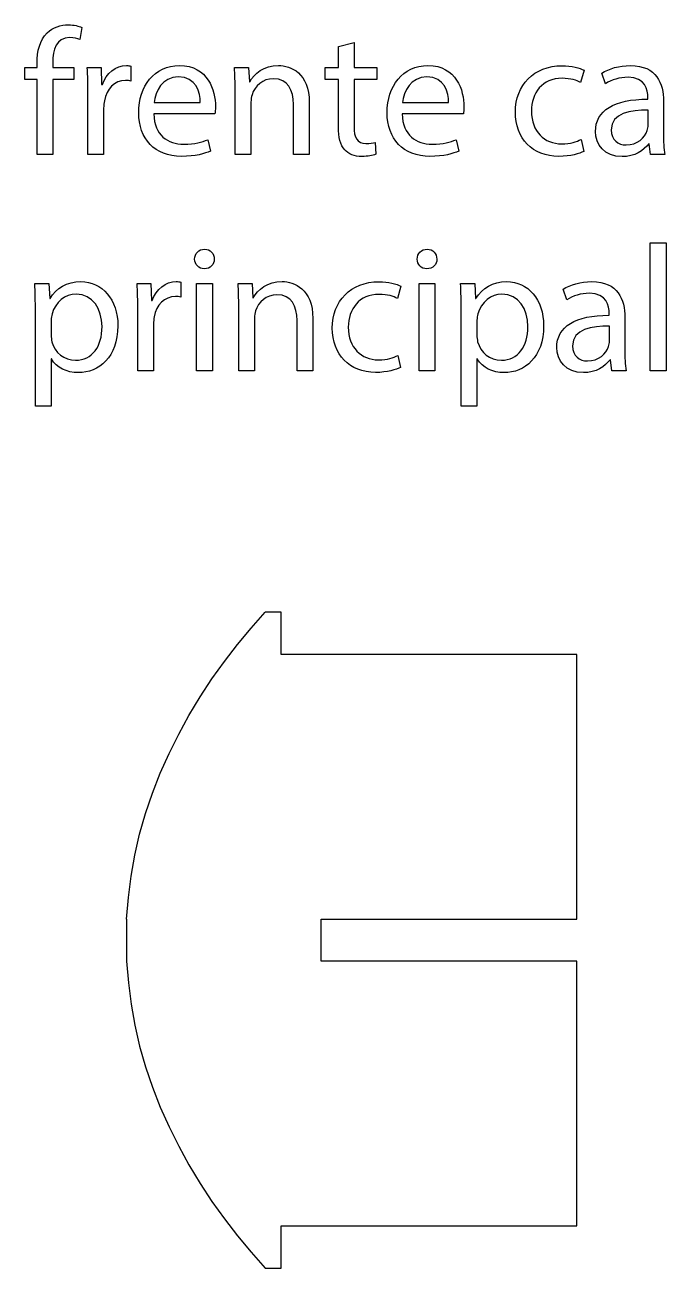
# Model space of a CAD drawing. Header units: centimetres. Extents: x -66 to 291, y -51 to 5.
# Drawn here: x 204.05 to 208.61, y -40.65 to -31.81 of the extents above; entities that cross this region are included whole.
import ezdxf

# ---------------------------------------------------------------- set-up
doc = ezdxf.new("R2010")
doc.units = ezdxf.units.CM
doc.header["$MEASUREMENT"] = 0
doc.layers.add('Capa 1', color=7, linetype='Continuous')

msp = doc.modelspace()

# ---------------------------------------------------------------- linework, layer by layer
at = {"layer": 'Capa 1', "color": 250}
for points, knots in [([(204.25031, -32.73572), (204.25031, -32.73572), (204.25031, -32.20214), (204.25031, -32.20214), (204.25031, -32.20214), (204.40002, -32.20214), (204.40002, -32.20214), (204.40002, -32.20214), (204.40002, -32.11641), (204.40002, -32.11641), (204.40002, -32.11641), (204.25031, -32.11641), (204.25031, -32.11641), (204.25031, -32.11641), (204.25031, -32.08314), (204.25031, -32.08314), (204.25031, -31.98845), (204.27462, -31.904), (204.37059, -31.904), (204.40258, -31.904), (204.42561, -31.9104), (204.44224, -31.91808), (204.44224, -31.91808), (204.4576, -31.83107), (204.4576, -31.83107), (204.43584, -31.82211), (204.4013, -31.81315), (204.36163, -31.81315), (204.30917, -31.81315), (204.25287, -31.82979), (204.21064, -31.87073), (204.15818, -31.92064), (204.13898, -31.99997), (204.13898, -32.08698), (204.13898, -32.08698), (204.13898, -32.11641), (204.13898, -32.11641), (204.13898, -32.11641), (204.05197, -32.11641), (204.05197, -32.11641), (204.05197, -32.11641), (204.05197, -32.20214), (204.05197, -32.20214), (204.05197, -32.20214), (204.13898, -32.20214), (204.13898, -32.20214), (204.13898, -32.20214), (204.13898, -32.73572), (204.13898, -32.73572), (204.13898, -32.73572), (204.25031, -32.73572), (204.25031, -32.73572)], [0, 0, 0, 0, 0.0588235, 0.0588235, 0.0588235, 0.1176471, 0.1176471, 0.1176471, 0.1764706, 0.1764706, 0.1764706, 0.2352941, 0.2352941, 0.2352941, 0.2941176, 0.2941176, 0.2941176, 0.3529412, 0.3529412, 0.3529412, 0.4117647, 0.4117647, 0.4117647, 0.4705882, 0.4705882, 0.4705882, 0.5294118, 0.5294118, 0.5294118, 0.5882353, 0.5882353, 0.5882353, 0.6470588, 0.6470588, 0.6470588, 0.7058824, 0.7058824, 0.7058824, 0.7647059, 0.7647059, 0.7647059, 0.8235294, 0.8235294, 0.8235294, 0.8823529, 0.8823529, 0.8823529, 0.9411765, 0.9411765, 0.9411765, 1, 1, 1, 1]), ([(206.28353, -31.96798), (206.28353, -31.96798), (206.28353, -32.11641), (206.28353, -32.11641), (206.28353, -32.11641), (206.18756, -32.11641), (206.18756, -32.11641), (206.18756, -32.11641), (206.18756, -32.20214), (206.18756, -32.20214), (206.18756, -32.20214), (206.28353, -32.20214), (206.28353, -32.20214), (206.28353, -32.20214), (206.28353, -32.53995), (206.28353, -32.53995), (206.28353, -32.61288), (206.29505, -32.6679), (206.32704, -32.70117), (206.35391, -32.73188), (206.39613, -32.74852), (206.44859, -32.74852), (206.4921, -32.74852), (206.52665, -32.74212), (206.5484, -32.73316), (206.5484, -32.73316), (206.54328, -32.64871), (206.54328, -32.64871), (206.52921, -32.65255), (206.50745, -32.65639), (206.47802, -32.65639), (206.41533, -32.65639), (206.39357, -32.61288), (206.39357, -32.53611), (206.39357, -32.53611), (206.39357, -32.20214), (206.39357, -32.20214), (206.39357, -32.20214), (206.5548, -32.20214), (206.5548, -32.20214), (206.5548, -32.20214), (206.5548, -32.11641), (206.5548, -32.11641), (206.5548, -32.11641), (206.39357, -32.11641), (206.39357, -32.11641), (206.39357, -32.11641), (206.39357, -31.93855), (206.39357, -31.93855), (206.39357, -31.93855), (206.28353, -31.96798), (206.28353, -31.96798)], [0, 0, 0, 0, 0.0588235, 0.0588235, 0.0588235, 0.1176471, 0.1176471, 0.1176471, 0.1764706, 0.1764706, 0.1764706, 0.2352941, 0.2352941, 0.2352941, 0.2941176, 0.2941176, 0.2941176, 0.3529412, 0.3529412, 0.3529412, 0.4117647, 0.4117647, 0.4117647, 0.4705882, 0.4705882, 0.4705882, 0.5294118, 0.5294118, 0.5294118, 0.5882353, 0.5882353, 0.5882353, 0.6470588, 0.6470588, 0.6470588, 0.7058824, 0.7058824, 0.7058824, 0.7647059, 0.7647059, 0.7647059, 0.8235294, 0.8235294, 0.8235294, 0.8823529, 0.8823529, 0.8823529, 0.9411765, 0.9411765, 0.9411765, 1, 1, 1, 1]), ([(204.5011, -32.73572), (204.5011, -32.73572), (204.61242, -32.73572), (204.61242, -32.73572), (204.61242, -32.73572), (204.61242, -32.40559), (204.61242, -32.40559), (204.61242, -32.3864), (204.61498, -32.36848), (204.61754, -32.35313), (204.63289, -32.26868), (204.68919, -32.20854), (204.76853, -32.20854), (204.78388, -32.20854), (204.7954, -32.20982), (204.80692, -32.21238), (204.80692, -32.21238), (204.80692, -32.10617), (204.80692, -32.10617), (204.79668, -32.10361), (204.78772, -32.10233), (204.77493, -32.10233), (204.69943, -32.10233), (204.63161, -32.1548), (204.60346, -32.23797), (204.60346, -32.23797), (204.59835, -32.23797), (204.59835, -32.23797), (204.59835, -32.23797), (204.59451, -32.11641), (204.59451, -32.11641), (204.59451, -32.11641), (204.49598, -32.11641), (204.49598, -32.11641), (204.49982, -32.17399), (204.5011, -32.23669), (204.5011, -32.30962), (204.5011, -32.30962), (204.5011, -32.73572), (204.5011, -32.73572)], [0, 0, 0, 0, 0.0769231, 0.0769231, 0.0769231, 0.1538462, 0.1538462, 0.1538462, 0.2307692, 0.2307692, 0.2307692, 0.3076923, 0.3076923, 0.3076923, 0.3846154, 0.3846154, 0.3846154, 0.4615385, 0.4615385, 0.4615385, 0.5384615, 0.5384615, 0.5384615, 0.6153846, 0.6153846, 0.6153846, 0.6923077, 0.6923077, 0.6923077, 0.7692308, 0.7692308, 0.7692308, 0.8461538, 0.8461538, 0.8461538, 0.9230769, 0.9230769, 0.9230769, 1, 1, 1, 1]), ([(205.40447, -32.44654), (205.40575, -32.43502), (205.40831, -32.41711), (205.40831, -32.39408), (205.40831, -32.28019), (205.35457, -32.10233), (205.1524, -32.10233), (204.97198, -32.10233), (204.86193, -32.24948), (204.86193, -32.4363), (204.86193, -32.62312), (204.97582, -32.74852), (205.16647, -32.74852), (205.265, -32.74852), (205.33281, -32.72804), (205.37248, -32.71013), (205.37248, -32.71013), (205.35329, -32.62952), (205.35329, -32.62952), (205.31106, -32.64743), (205.26244, -32.66151), (205.18183, -32.66151), (205.06922, -32.66151), (204.97198, -32.59881), (204.96942, -32.44654), (204.96942, -32.44654), (205.40447, -32.44654), (205.40447, -32.44654)], [0, 0, 0, 0, 0.1111111, 0.1111111, 0.1111111, 0.2222222, 0.2222222, 0.2222222, 0.3333333, 0.3333333, 0.3333333, 0.4444444, 0.4444444, 0.4444444, 0.5555556, 0.5555556, 0.5555556, 0.6666667, 0.6666667, 0.6666667, 0.7777778, 0.7777778, 0.7777778, 0.8888889, 0.8888889, 0.8888889, 1, 1, 1, 1]), ([(205.54778, -32.73572), (205.54778, -32.73572), (205.66038, -32.73572), (205.66038, -32.73572), (205.66038, -32.73572), (205.66038, -32.36337), (205.66038, -32.36337), (205.66038, -32.34417), (205.66294, -32.32498), (205.66806, -32.3109), (205.68725, -32.2482), (205.74483, -32.19574), (205.81905, -32.19574), (205.92525, -32.19574), (205.96236, -32.27891), (205.96236, -32.37872), (205.96236, -32.37872), (205.96236, -32.73572), (205.96236, -32.73572), (205.96236, -32.73572), (206.07496, -32.73572), (206.07496, -32.73572), (206.07496, -32.73572), (206.07496, -32.36593), (206.07496, -32.36593), (206.07496, -32.15352), (205.94189, -32.10233), (205.85615, -32.10233), (205.75379, -32.10233), (205.68213, -32.15991), (205.65142, -32.21877), (205.65142, -32.21877), (205.64886, -32.21877), (205.64886, -32.21877), (205.64886, -32.21877), (205.64247, -32.11641), (205.64247, -32.11641), (205.64247, -32.11641), (205.54266, -32.11641), (205.54266, -32.11641), (205.5465, -32.16759), (205.54778, -32.22005), (205.54778, -32.28403), (205.54778, -32.28403), (205.54778, -32.73572), (205.54778, -32.73572)], [0, 0, 0, 0, 0.0666667, 0.0666667, 0.0666667, 0.1333333, 0.1333333, 0.1333333, 0.2, 0.2, 0.2, 0.2666667, 0.2666667, 0.2666667, 0.3333333, 0.3333333, 0.3333333, 0.4, 0.4, 0.4, 0.4666667, 0.4666667, 0.4666667, 0.5333333, 0.5333333, 0.5333333, 0.6, 0.6, 0.6, 0.6666667, 0.6666667, 0.6666667, 0.7333333, 0.7333333, 0.7333333, 0.8, 0.8, 0.8, 0.8666667, 0.8666667, 0.8666667, 0.9333333, 0.9333333, 0.9333333, 1, 1, 1, 1]), ([(207.17155, -32.44654), (207.17283, -32.43502), (207.17539, -32.41711), (207.17539, -32.39408), (207.17539, -32.28019), (207.12165, -32.10233), (206.91948, -32.10233), (206.73906, -32.10233), (206.62901, -32.24948), (206.62901, -32.4363), (206.62901, -32.62312), (206.7429, -32.74852), (206.93355, -32.74852), (207.03208, -32.74852), (207.09989, -32.72804), (207.13956, -32.71013), (207.13956, -32.71013), (207.12037, -32.62952), (207.12037, -32.62952), (207.07814, -32.64743), (207.02952, -32.66151), (206.94891, -32.66151), (206.8363, -32.66151), (206.73906, -32.59881), (206.7365, -32.44654), (206.7365, -32.44654), (207.17155, -32.44654), (207.17155, -32.44654)], [0, 0, 0, 0, 0.1111111, 0.1111111, 0.1111111, 0.2222222, 0.2222222, 0.2222222, 0.3333333, 0.3333333, 0.3333333, 0.4444444, 0.4444444, 0.4444444, 0.5555556, 0.5555556, 0.5555556, 0.6666667, 0.6666667, 0.6666667, 0.7777778, 0.7777778, 0.7777778, 0.8888889, 0.8888889, 0.8888889, 1, 1, 1, 1]), ([(208.00839, -32.62824), (207.9764, -32.64231), (207.93417, -32.65895), (207.87019, -32.65895), (207.74735, -32.65895), (207.65523, -32.57066), (207.65523, -32.42734), (207.65523, -32.29811), (207.732, -32.19318), (207.87403, -32.19318), (207.93545, -32.19318), (207.97768, -32.20726), (208.00455, -32.22261), (208.00455, -32.22261), (208.03014, -32.1356), (208.03014, -32.1356), (207.99943, -32.12025), (207.94057, -32.10361), (207.87403, -32.10361), (207.67186, -32.10361), (207.54134, -32.24181), (207.54134, -32.43246), (207.54134, -32.62184), (207.6629, -32.74852), (207.84972, -32.74852), (207.93289, -32.74852), (207.99815, -32.72804), (208.02758, -32.71269), (208.02758, -32.71269), (208.00839, -32.62824), (208.00839, -32.62824)], [0, 0, 0, 0, 0.1, 0.1, 0.1, 0.2, 0.2, 0.2, 0.3, 0.3, 0.3, 0.4, 0.4, 0.4, 0.5, 0.5, 0.5, 0.6, 0.6, 0.6, 0.7, 0.7, 0.7, 0.8, 0.8, 0.8, 0.9, 0.9, 0.9, 1, 1, 1, 1]), ([(208.60467, -32.73572), (208.59699, -32.69349), (208.59443, -32.64103), (208.59443, -32.58729), (208.59443, -32.58729), (208.59443, -32.35569), (208.59443, -32.35569), (208.59443, -32.23157), (208.54837, -32.10233), (208.35899, -32.10233), (208.28094, -32.10233), (208.20672, -32.12409), (208.15554, -32.15736), (208.15554, -32.15736), (208.18113, -32.23157), (208.18113, -32.23157), (208.22464, -32.20342), (208.28478, -32.18551), (208.34236, -32.18551), (208.46903, -32.18551), (208.48311, -32.27763), (208.48311, -32.32882), (208.48311, -32.32882), (208.48311, -32.34161), (208.48311, -32.34161), (208.24383, -32.34033), (208.11075, -32.42223), (208.11075, -32.57194), (208.11075, -32.66151), (208.17473, -32.7498), (208.30013, -32.7498), (208.38842, -32.7498), (208.45496, -32.70629), (208.48951, -32.65767), (208.48951, -32.65767), (208.49335, -32.65767), (208.49335, -32.65767), (208.49335, -32.65767), (208.5023, -32.73572), (208.5023, -32.73572), (208.5023, -32.73572), (208.60467, -32.73572), (208.60467, -32.73572)], [0, 0, 0, 0, 0.0714286, 0.0714286, 0.0714286, 0.1428571, 0.1428571, 0.1428571, 0.2142857, 0.2142857, 0.2142857, 0.2857143, 0.2857143, 0.2857143, 0.3571429, 0.3571429, 0.3571429, 0.4285714, 0.4285714, 0.4285714, 0.5, 0.5, 0.5, 0.5714286, 0.5714286, 0.5714286, 0.6428571, 0.6428571, 0.6428571, 0.7142857, 0.7142857, 0.7142857, 0.7857143, 0.7857143, 0.7857143, 0.8571429, 0.8571429, 0.8571429, 0.9285714, 0.9285714, 0.9285714, 1, 1, 1, 1]), ([(204.9707, -32.36593), (204.97965, -32.28787), (205.02956, -32.18295), (205.14344, -32.18295), (205.27012, -32.18295), (205.30083, -32.29427), (205.29955, -32.36593), (205.29955, -32.36593), (204.9707, -32.36593), (204.9707, -32.36593)], [0, 0, 0, 0, 0.3333333, 0.3333333, 0.3333333, 0.6666667, 0.6666667, 0.6666667, 1, 1, 1, 1]), ([(206.73778, -32.36593), (206.74673, -32.28787), (206.79664, -32.18295), (206.91052, -32.18295), (207.0372, -32.18295), (207.06791, -32.29427), (207.06663, -32.36593), (207.06663, -32.36593), (206.73778, -32.36593), (206.73778, -32.36593)], [0, 0, 0, 0, 0.3333333, 0.3333333, 0.3333333, 0.6666667, 0.6666667, 0.6666667, 1, 1, 1, 1]), ([(208.48567, -32.52715), (208.48567, -32.53867), (208.48311, -32.55146), (208.47927, -32.56298), (208.46136, -32.61544), (208.41017, -32.66662), (208.32956, -32.66662), (208.27198, -32.66662), (208.22336, -32.63208), (208.22336, -32.55914), (208.22336, -32.43886), (208.36283, -32.41711), (208.48567, -32.41967), (208.48567, -32.41967), (208.48567, -32.52715), (208.48567, -32.52715)], [0, 0, 0, 0, 0.2, 0.2, 0.2, 0.4, 0.4, 0.4, 0.6, 0.6, 0.6, 0.8, 0.8, 0.8, 1, 1, 1, 1]), ([(208.50103, -34.27129), (208.50103, -34.27129), (208.61363, -34.27129), (208.61363, -34.27129), (208.61363, -34.27129), (208.61363, -33.3628), (208.61363, -33.3628), (208.61363, -33.3628), (208.50103, -33.3628), (208.50103, -33.3628), (208.50103, -33.3628), (208.50103, -34.27129), (208.50103, -34.27129)], [0, 0, 0, 0, 0.25, 0.25, 0.25, 0.5, 0.5, 0.5, 0.75, 0.75, 0.75, 1, 1, 1, 1]), ([(205.33026, -33.40758), (205.28931, -33.40758), (205.25988, -33.43829), (205.25988, -33.47796), (205.25988, -33.51635), (205.28803, -33.54705), (205.3277, -33.54705), (205.37249, -33.54705), (205.40064, -33.51635), (205.39936, -33.47796), (205.39936, -33.43829), (205.37249, -33.40758), (205.33026, -33.40758)], [0, 0, 0, 0, 0.25, 0.25, 0.25, 0.5, 0.5, 0.5, 0.75, 0.75, 0.75, 1, 1, 1, 1]), ([(206.91309, -33.40758), (206.87214, -33.40758), (206.84271, -33.43829), (206.84271, -33.47796), (206.84271, -33.51635), (206.87086, -33.54705), (206.91053, -33.54705), (206.95532, -33.54705), (206.98347, -33.51635), (206.98219, -33.47796), (206.98219, -33.43829), (206.95532, -33.40758), (206.91309, -33.40758)], [0, 0, 0, 0, 0.25, 0.25, 0.25, 0.5, 0.5, 0.5, 0.75, 0.75, 0.75, 1, 1, 1, 1]), ([(204.12747, -34.52464), (204.12747, -34.52464), (204.23879, -34.52464), (204.23879, -34.52464), (204.23879, -34.52464), (204.23879, -34.18812), (204.23879, -34.18812), (204.23879, -34.18812), (204.24135, -34.18812), (204.24135, -34.18812), (204.27846, -34.24954), (204.35011, -34.28537), (204.43201, -34.28537), (204.57788, -34.28537), (204.71351, -34.17532), (204.71351, -33.95268), (204.71351, -33.76458), (204.60091, -33.6379), (204.4512, -33.6379), (204.35011, -33.6379), (204.27718, -33.68269), (204.23111, -33.75818), (204.23111, -33.75818), (204.22855, -33.75818), (204.22855, -33.75818), (204.22855, -33.75818), (204.22344, -33.65198), (204.22344, -33.65198), (204.22344, -33.65198), (204.12235, -33.65198), (204.12235, -33.65198), (204.12491, -33.71084), (204.12747, -33.77482), (204.12747, -33.85415), (204.12747, -33.85415), (204.12747, -34.52464), (204.12747, -34.52464)], [0, 0, 0, 0, 0.0833333, 0.0833333, 0.0833333, 0.1666667, 0.1666667, 0.1666667, 0.25, 0.25, 0.25, 0.3333333, 0.3333333, 0.3333333, 0.4166667, 0.4166667, 0.4166667, 0.5, 0.5, 0.5, 0.5833333, 0.5833333, 0.5833333, 0.6666667, 0.6666667, 0.6666667, 0.75, 0.75, 0.75, 0.8333333, 0.8333333, 0.8333333, 0.9166667, 0.9166667, 0.9166667, 1, 1, 1, 1]), ([(204.85554, -34.27129), (204.85554, -34.27129), (204.96686, -34.27129), (204.96686, -34.27129), (204.96686, -34.27129), (204.96686, -33.94116), (204.96686, -33.94116), (204.96686, -33.92197), (204.96942, -33.90405), (204.97198, -33.8887), (204.98733, -33.80425), (205.04363, -33.74411), (205.12297, -33.74411), (205.13832, -33.74411), (205.14984, -33.74539), (205.16136, -33.74795), (205.16136, -33.74795), (205.16136, -33.64174), (205.16136, -33.64174), (205.15112, -33.63918), (205.14216, -33.6379), (205.12937, -33.6379), (205.05387, -33.6379), (204.98605, -33.69037), (204.9579, -33.77354), (204.9579, -33.77354), (204.95279, -33.77354), (204.95279, -33.77354), (204.95279, -33.77354), (204.94895, -33.65198), (204.94895, -33.65198), (204.94895, -33.65198), (204.85042, -33.65198), (204.85042, -33.65198), (204.85426, -33.70956), (204.85554, -33.77226), (204.85554, -33.84519), (204.85554, -33.84519), (204.85554, -34.27129), (204.85554, -34.27129)], [0, 0, 0, 0, 0.0769231, 0.0769231, 0.0769231, 0.1538462, 0.1538462, 0.1538462, 0.2307692, 0.2307692, 0.2307692, 0.3076923, 0.3076923, 0.3076923, 0.3846154, 0.3846154, 0.3846154, 0.4615385, 0.4615385, 0.4615385, 0.5384615, 0.5384615, 0.5384615, 0.6153846, 0.6153846, 0.6153846, 0.6923077, 0.6923077, 0.6923077, 0.7692308, 0.7692308, 0.7692308, 0.8461538, 0.8461538, 0.8461538, 0.9230769, 0.9230769, 0.9230769, 1, 1, 1, 1]), ([(205.38656, -34.27129), (205.38656, -34.27129), (205.38656, -33.65198), (205.38656, -33.65198), (205.38656, -33.65198), (205.27396, -33.65198), (205.27396, -33.65198), (205.27396, -33.65198), (205.27396, -34.27129), (205.27396, -34.27129), (205.27396, -34.27129), (205.38656, -34.27129), (205.38656, -34.27129)], [0, 0, 0, 0, 0.25, 0.25, 0.25, 0.5, 0.5, 0.5, 0.75, 0.75, 0.75, 1, 1, 1, 1]), ([(205.57338, -34.27129), (205.57338, -34.27129), (205.68598, -34.27129), (205.68598, -34.27129), (205.68598, -34.27129), (205.68598, -33.89894), (205.68598, -33.89894), (205.68598, -33.87974), (205.68854, -33.86055), (205.69366, -33.84647), (205.71285, -33.78377), (205.77043, -33.73131), (205.84465, -33.73131), (205.95085, -33.73131), (205.98796, -33.81448), (205.98796, -33.91429), (205.98796, -33.91429), (205.98796, -34.27129), (205.98796, -34.27129), (205.98796, -34.27129), (206.10056, -34.27129), (206.10056, -34.27129), (206.10056, -34.27129), (206.10056, -33.9015), (206.10056, -33.9015), (206.10056, -33.68909), (205.96749, -33.6379), (205.88175, -33.6379), (205.77939, -33.6379), (205.70773, -33.69548), (205.67702, -33.75434), (205.67702, -33.75434), (205.67446, -33.75434), (205.67446, -33.75434), (205.67446, -33.75434), (205.66807, -33.65198), (205.66807, -33.65198), (205.66807, -33.65198), (205.56826, -33.65198), (205.56826, -33.65198), (205.5721, -33.70316), (205.57338, -33.75562), (205.57338, -33.8196), (205.57338, -33.8196), (205.57338, -34.27129), (205.57338, -34.27129)], [0, 0, 0, 0, 0.0666667, 0.0666667, 0.0666667, 0.1333333, 0.1333333, 0.1333333, 0.2, 0.2, 0.2, 0.2666667, 0.2666667, 0.2666667, 0.3333333, 0.3333333, 0.3333333, 0.4, 0.4, 0.4, 0.4666667, 0.4666667, 0.4666667, 0.5333333, 0.5333333, 0.5333333, 0.6, 0.6, 0.6, 0.6666667, 0.6666667, 0.6666667, 0.7333333, 0.7333333, 0.7333333, 0.8, 0.8, 0.8, 0.8666667, 0.8666667, 0.8666667, 0.9333333, 0.9333333, 0.9333333, 1, 1, 1, 1]), ([(206.7058, -34.16381), (206.67381, -34.17788), (206.63158, -34.19452), (206.5676, -34.19452), (206.44476, -34.19452), (206.35264, -34.10623), (206.35264, -33.96291), (206.35264, -33.83368), (206.42941, -33.72875), (206.57144, -33.72875), (206.63286, -33.72875), (206.67509, -33.74283), (206.70196, -33.75818), (206.70196, -33.75818), (206.72755, -33.67117), (206.72755, -33.67117), (206.69684, -33.65582), (206.63798, -33.63918), (206.57144, -33.63918), (206.36927, -33.63918), (206.23875, -33.77738), (206.23875, -33.96803), (206.23875, -34.15741), (206.36031, -34.28409), (206.54713, -34.28409), (206.6303, -34.28409), (206.69556, -34.26361), (206.72499, -34.24826), (206.72499, -34.24826), (206.7058, -34.16381), (206.7058, -34.16381)], [0, 0, 0, 0, 0.1, 0.1, 0.1, 0.2, 0.2, 0.2, 0.3, 0.3, 0.3, 0.4, 0.4, 0.4, 0.5, 0.5, 0.5, 0.6, 0.6, 0.6, 0.7, 0.7, 0.7, 0.8, 0.8, 0.8, 0.9, 0.9, 0.9, 1, 1, 1, 1]), ([(206.96939, -34.27129), (206.96939, -34.27129), (206.96939, -33.65198), (206.96939, -33.65198), (206.96939, -33.65198), (206.85679, -33.65198), (206.85679, -33.65198), (206.85679, -33.65198), (206.85679, -34.27129), (206.85679, -34.27129), (206.85679, -34.27129), (206.96939, -34.27129), (206.96939, -34.27129)], [0, 0, 0, 0, 0.25, 0.25, 0.25, 0.5, 0.5, 0.5, 0.75, 0.75, 0.75, 1, 1, 1, 1]), ([(207.15621, -34.52464), (207.15621, -34.52464), (207.26753, -34.52464), (207.26753, -34.52464), (207.26753, -34.52464), (207.26753, -34.18812), (207.26753, -34.18812), (207.26753, -34.18812), (207.27009, -34.18812), (207.27009, -34.18812), (207.3072, -34.24954), (207.37885, -34.28537), (207.46075, -34.28537), (207.60662, -34.28537), (207.74225, -34.17532), (207.74225, -33.95268), (207.74225, -33.76458), (207.62965, -33.6379), (207.47994, -33.6379), (207.37885, -33.6379), (207.30592, -33.68269), (207.25985, -33.75818), (207.25985, -33.75818), (207.25729, -33.75818), (207.25729, -33.75818), (207.25729, -33.75818), (207.25218, -33.65198), (207.25218, -33.65198), (207.25218, -33.65198), (207.15109, -33.65198), (207.15109, -33.65198), (207.15365, -33.71084), (207.15621, -33.77482), (207.15621, -33.85415), (207.15621, -33.85415), (207.15621, -34.52464), (207.15621, -34.52464)], [0, 0, 0, 0, 0.0833333, 0.0833333, 0.0833333, 0.1666667, 0.1666667, 0.1666667, 0.25, 0.25, 0.25, 0.3333333, 0.3333333, 0.3333333, 0.4166667, 0.4166667, 0.4166667, 0.5, 0.5, 0.5, 0.5833333, 0.5833333, 0.5833333, 0.6666667, 0.6666667, 0.6666667, 0.75, 0.75, 0.75, 0.8333333, 0.8333333, 0.8333333, 0.9166667, 0.9166667, 0.9166667, 1, 1, 1, 1]), ([(208.32957, -34.27129), (208.32189, -34.22906), (208.31933, -34.1766), (208.31933, -34.12286), (208.31933, -34.12286), (208.31933, -33.89126), (208.31933, -33.89126), (208.31933, -33.76714), (208.27327, -33.6379), (208.08389, -33.6379), (208.00584, -33.6379), (207.93162, -33.65966), (207.88044, -33.69293), (207.88044, -33.69293), (207.90603, -33.76714), (207.90603, -33.76714), (207.94954, -33.73899), (208.00968, -33.72108), (208.06726, -33.72108), (208.19393, -33.72108), (208.20801, -33.8132), (208.20801, -33.86439), (208.20801, -33.86439), (208.20801, -33.87718), (208.20801, -33.87718), (207.96873, -33.8759), (207.83565, -33.9578), (207.83565, -34.10751), (207.83565, -34.19708), (207.89963, -34.28537), (208.02503, -34.28537), (208.11332, -34.28537), (208.17986, -34.24186), (208.21441, -34.19324), (208.21441, -34.19324), (208.21825, -34.19324), (208.21825, -34.19324), (208.21825, -34.19324), (208.2272, -34.27129), (208.2272, -34.27129), (208.2272, -34.27129), (208.32957, -34.27129), (208.32957, -34.27129)], [0, 0, 0, 0, 0.0714286, 0.0714286, 0.0714286, 0.1428571, 0.1428571, 0.1428571, 0.2142857, 0.2142857, 0.2142857, 0.2857143, 0.2857143, 0.2857143, 0.3571429, 0.3571429, 0.3571429, 0.4285714, 0.4285714, 0.4285714, 0.5, 0.5, 0.5, 0.5714286, 0.5714286, 0.5714286, 0.6428571, 0.6428571, 0.6428571, 0.7142857, 0.7142857, 0.7142857, 0.7857143, 0.7857143, 0.7857143, 0.8571429, 0.8571429, 0.8571429, 0.9285714, 0.9285714, 0.9285714, 1, 1, 1, 1]), ([(204.23879, -33.91301), (204.23879, -33.89766), (204.24263, -33.88102), (204.24647, -33.86695), (204.26822, -33.7825), (204.33988, -33.72747), (204.41665, -33.72747), (204.53565, -33.72747), (204.60091, -33.83368), (204.60091, -33.9578), (204.60091, -34.09983), (204.53181, -34.19708), (204.41281, -34.19708), (204.3322, -34.19708), (204.26438, -34.14333), (204.24391, -34.06528), (204.24135, -34.0512), (204.23879, -34.03585), (204.23879, -34.01922), (204.23879, -34.01922), (204.23879, -33.91301), (204.23879, -33.91301)], [0, 0, 0, 0, 0.1428571, 0.1428571, 0.1428571, 0.2857143, 0.2857143, 0.2857143, 0.4285714, 0.4285714, 0.4285714, 0.5714286, 0.5714286, 0.5714286, 0.7142857, 0.7142857, 0.7142857, 0.8571429, 0.8571429, 0.8571429, 1, 1, 1, 1]), ([(207.26753, -33.91301), (207.26753, -33.89766), (207.27137, -33.88102), (207.27521, -33.86695), (207.29696, -33.7825), (207.36862, -33.72747), (207.44539, -33.72747), (207.56439, -33.72747), (207.62965, -33.83368), (207.62965, -33.9578), (207.62965, -34.09983), (207.56055, -34.19708), (207.44155, -34.19708), (207.36094, -34.19708), (207.29312, -34.14333), (207.27265, -34.06528), (207.27009, -34.0512), (207.26753, -34.03585), (207.26753, -34.01922), (207.26753, -34.01922), (207.26753, -33.91301), (207.26753, -33.91301)], [0, 0, 0, 0, 0.1428571, 0.1428571, 0.1428571, 0.2857143, 0.2857143, 0.2857143, 0.4285714, 0.4285714, 0.4285714, 0.5714286, 0.5714286, 0.5714286, 0.7142857, 0.7142857, 0.7142857, 0.8571429, 0.8571429, 0.8571429, 1, 1, 1, 1]), ([(208.21057, -34.06272), (208.21057, -34.07424), (208.20801, -34.08703), (208.20417, -34.09855), (208.18626, -34.15101), (208.13507, -34.20219), (208.05446, -34.20219), (207.99688, -34.20219), (207.94826, -34.16765), (207.94826, -34.09471), (207.94826, -33.97443), (208.08773, -33.95268), (208.21057, -33.95524), (208.21057, -33.95524), (208.21057, -34.06272), (208.21057, -34.06272)], [0, 0, 0, 0, 0.2, 0.2, 0.2, 0.4, 0.4, 0.4, 0.6, 0.6, 0.6, 0.8, 0.8, 0.8, 1, 1, 1, 1])]:
    msp.add_open_spline(points, degree=3, knots=knots, dxfattribs=at)
at = {"layer": 'Capa 1', "color": 250, "lineweight": 25}
for points in [[(204.77606, -38.16931), (204.77606, -38.16931), (204.78823, -38.01616), (204.78823, -38.01616), (204.78823, -38.01616), (204.80771, -37.8648), (204.80771, -37.8648), (204.80771, -37.8648), (204.8345, -37.71459), (204.8345, -37.71459), (204.8345, -37.71459), (204.8686, -37.56638), (204.8686, -37.56638), (204.8686, -37.56638), (204.91, -37.41999), (204.91, -37.41999), (204.91, -37.41999), (204.96114, -37.27539), (204.96114, -37.27539), (204.96114, -37.27539), (205.01471, -37.13317), (205.01471, -37.13317), (205.01471, -37.13317), (205.07803, -36.99314), (205.07803, -36.99314), (205.07803, -36.99314), (205.14622, -36.85588), (205.14622, -36.85588), (205.14622, -36.85588), (205.21928, -36.72145), (205.21928, -36.72145), (205.21928, -36.72145), (205.29964, -36.59027), (205.29964, -36.59027), (205.29964, -36.59027), (205.38244, -36.46251), (205.38244, -36.46251), (205.38244, -36.46251), (205.47255, -36.33799), (205.47255, -36.33799), (205.47255, -36.33799), (205.56509, -36.21737), (205.56509, -36.21737), (205.56509, -36.21737), (205.6625, -36.10055), (205.6625, -36.10055), (205.6625, -36.10055), (205.76235, -35.98811), (205.76235, -35.98811)], [(204.77606, -38.46953), (204.77606, -38.46953), (204.78823, -38.62259), (204.78823, -38.62259), (204.78823, -38.62259), (204.80771, -38.77395), (204.80771, -38.77395), (204.80771, -38.77395), (204.8345, -38.92425), (204.8345, -38.92425), (204.8345, -38.92425), (204.8686, -39.07237), (204.8686, -39.07237), (204.8686, -39.07237), (204.91, -39.21878), (204.91, -39.21878), (204.91, -39.21878), (204.96114, -39.36346), (204.96114, -39.36346), (204.96114, -39.36346), (205.01471, -39.50558), (205.01471, -39.50558), (205.01471, -39.50558), (205.07803, -39.64561), (205.07803, -39.64561), (205.07803, -39.64561), (205.14622, -39.78289), (205.14622, -39.78289), (205.14622, -39.78289), (205.21928, -39.91729), (205.21928, -39.91729), (205.21928, -39.91729), (205.29964, -40.04848), (205.29964, -40.04848), (205.29964, -40.04848), (205.38244, -40.17624), (205.38244, -40.17624), (205.38244, -40.17624), (205.47255, -40.30078), (205.47255, -40.30078), (205.47255, -40.30078), (205.56509, -40.4214), (205.56509, -40.4214), (205.56509, -40.4214), (205.6625, -40.53822), (205.6625, -40.53822), (205.6625, -40.53822), (205.76235, -40.65076), (205.76235, -40.65076)]]:
    msp.add_open_spline(points, degree=3, knots=[0, 0, 0, 0, 0.0625, 0.0625, 0.0625, 0.125, 0.125, 0.125, 0.1875, 0.1875, 0.1875, 0.25, 0.25, 0.25, 0.3125, 0.3125, 0.3125, 0.375, 0.375, 0.375, 0.4375, 0.4375, 0.4375, 0.5, 0.5, 0.5, 0.5625, 0.5625, 0.5625, 0.625, 0.625, 0.625, 0.6875, 0.6875, 0.6875, 0.75, 0.75, 0.75, 0.8125, 0.8125, 0.8125, 0.875, 0.875, 0.875, 0.9375, 0.9375, 0.9375, 1, 1, 1, 1], dxfattribs=at)
for points in [[(205.87437, -35.98811), (205.87437, -35.98811), (205.76235, -35.98811), (205.76235, -35.98811)], [(205.87437, -36.28824), (205.87437, -36.28824), (205.87437, -35.98811), (205.87437, -35.98811)], [(207.97847, -36.28824), (207.97847, -36.28824), (205.87437, -36.28824), (205.87437, -36.28824)], [(207.97847, -38.16931), (207.97847, -38.16931), (207.97847, -36.28824), (207.97847, -36.28824)], [(204.77606, -38.16931), (204.77606, -38.16931), (204.77606, -38.46953), (204.77606, -38.46953)], [(206.1593, -38.46953), (206.1593, -38.46953), (206.1593, -38.16931), (206.1593, -38.16931)], [(206.1593, -38.16931), (206.1593, -38.16931), (207.97847, -38.16931), (207.97847, -38.16931)], [(207.97847, -38.46953), (207.97847, -38.46953), (206.1593, -38.46953), (206.1593, -38.46953)], [(207.97847, -40.35053), (207.97847, -40.35053), (207.97847, -38.46953), (207.97847, -38.46953)], [(205.87437, -40.65076), (205.87437, -40.65076), (205.87437, -40.35053), (205.87437, -40.35053)], [(205.87437, -40.35053), (205.87437, -40.35053), (207.97847, -40.35053), (207.97847, -40.35053)], [(205.76235, -40.65076), (205.76235, -40.65076), (205.87437, -40.65076), (205.87437, -40.65076)]]:
    msp.add_open_spline(points, degree=3, dxfattribs=at)

doc.saveas('drawing.dxf')
